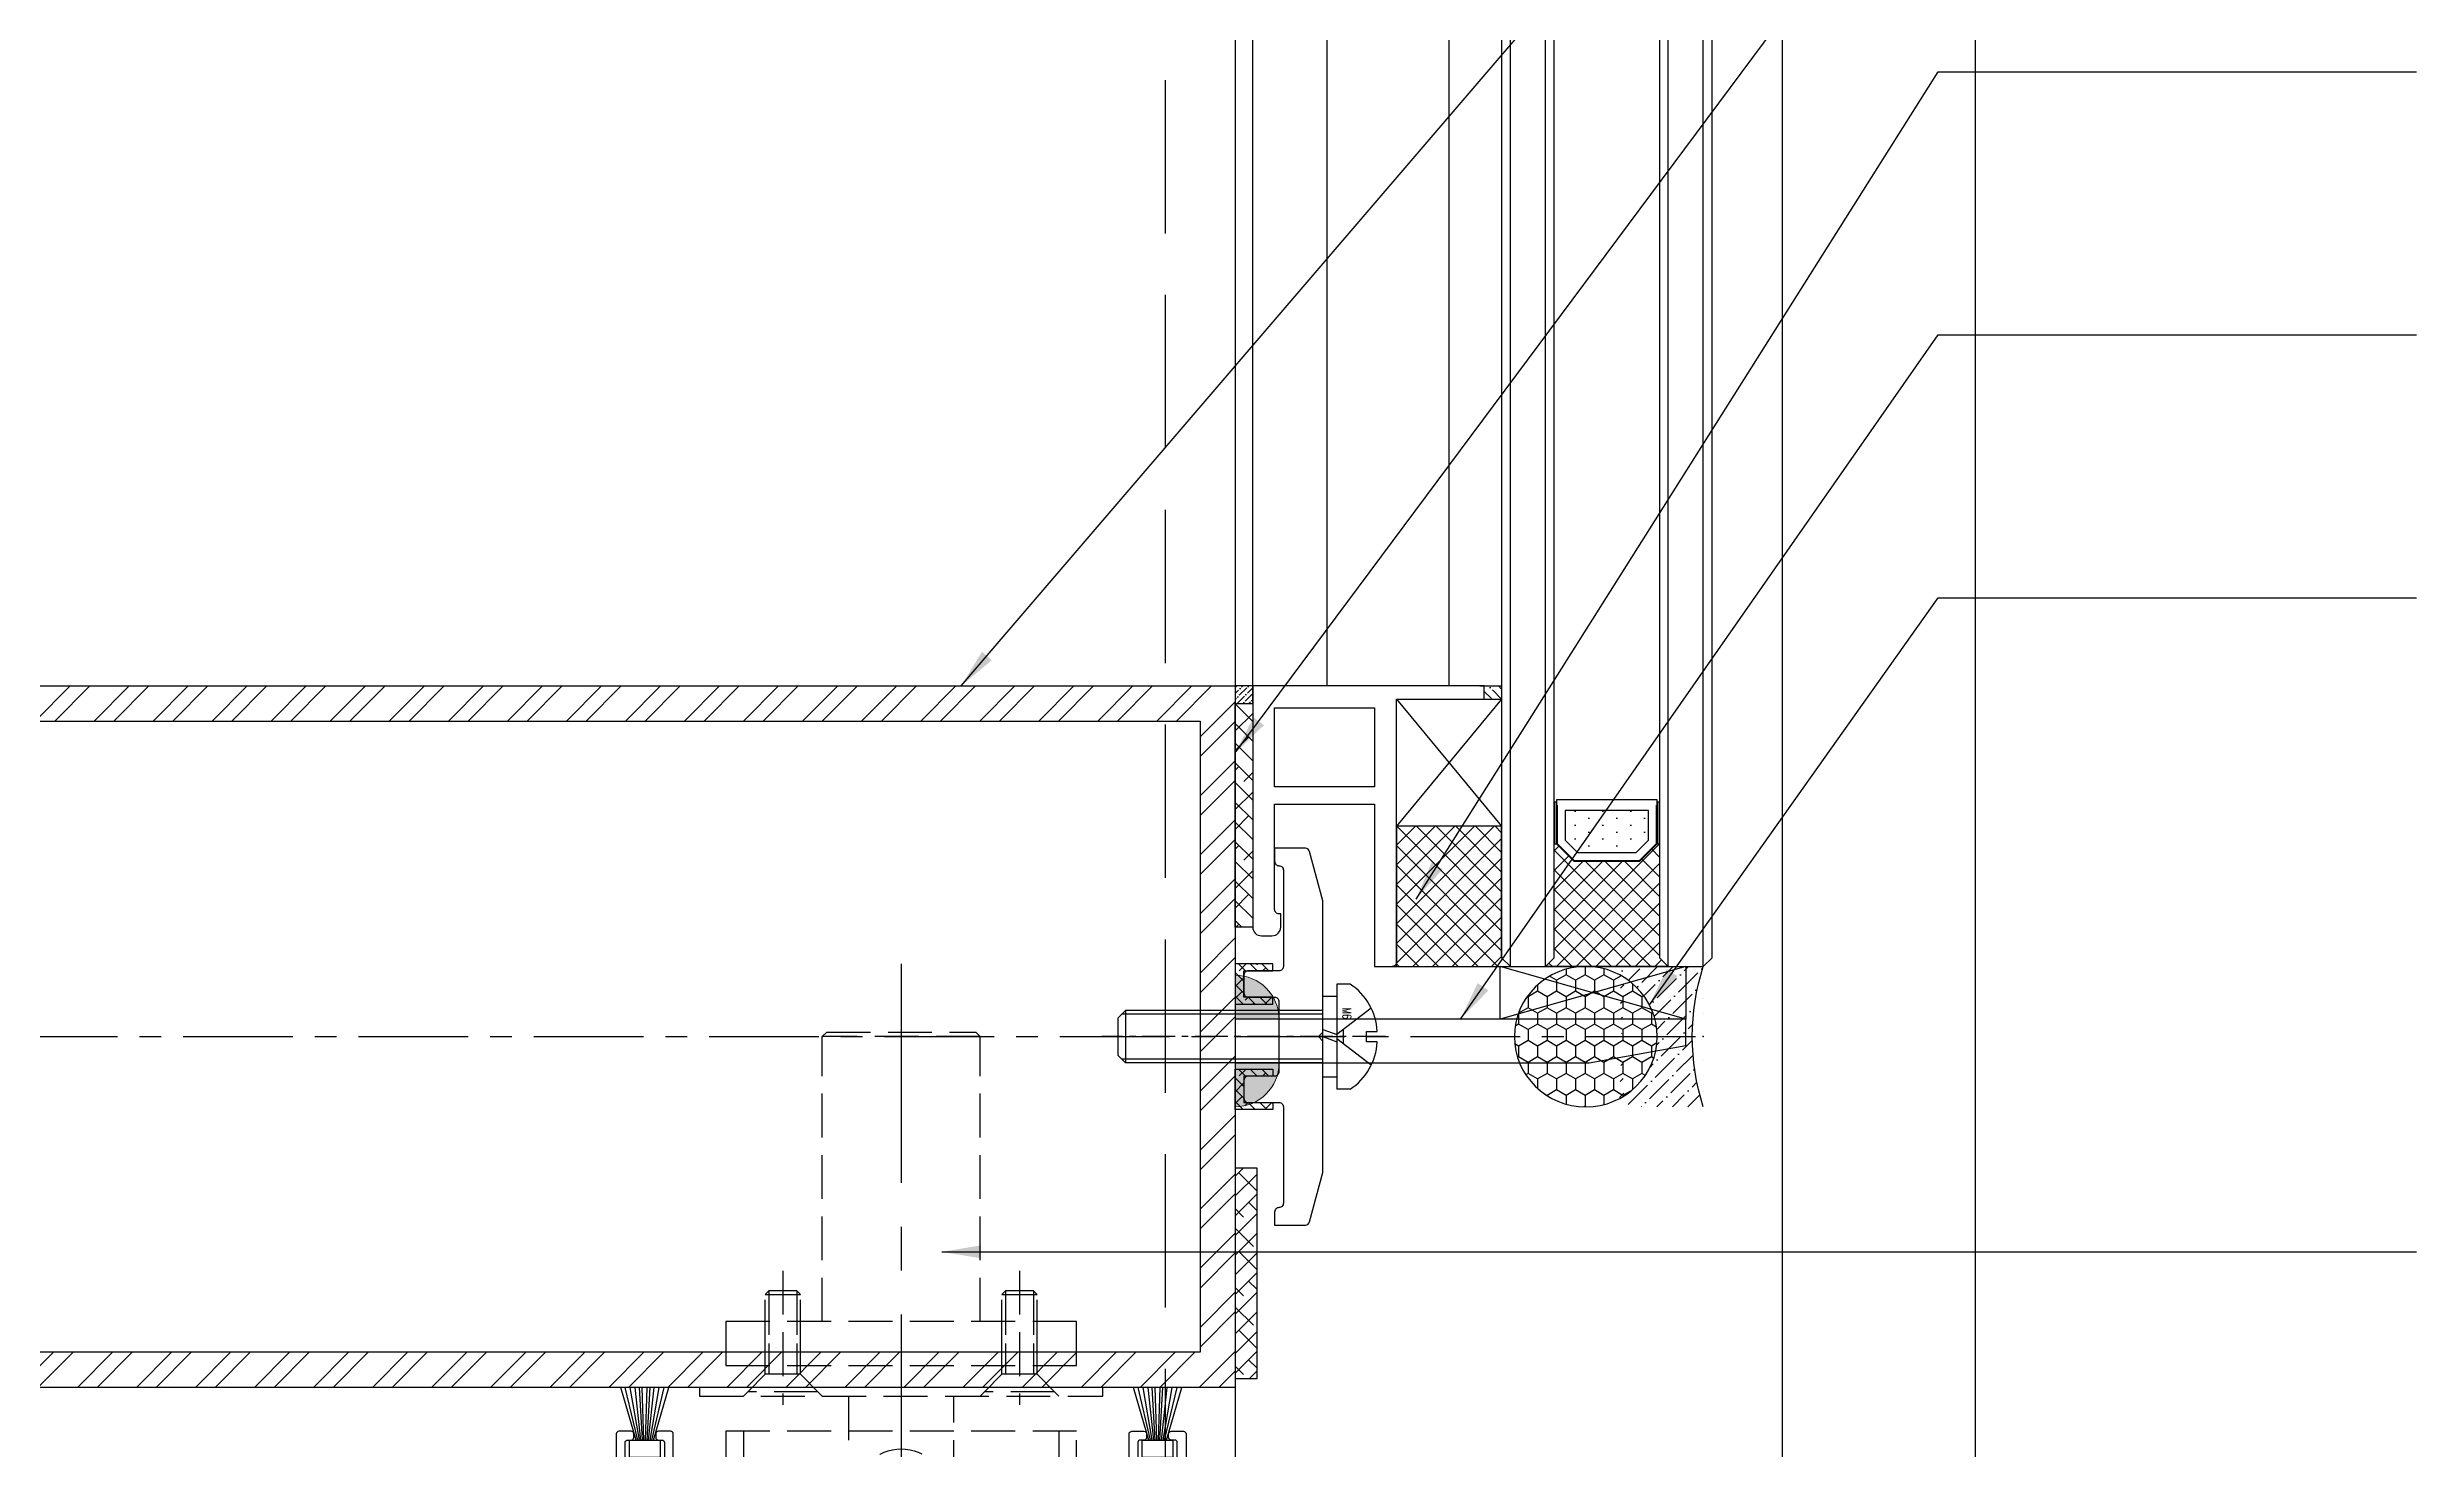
# Model space of a CAD drawing. Extents: x -160106 to 966792, y -663931 to 1550022.
# Drawn here: x -49790 to -49519.7, y -86007.7 to -85847.8 of the extents above; entities that cross this region are included whole.
import ezdxf
from ezdxf.enums import TextEntityAlignment as Align

# ---------------------------------------------------------------- set-up
doc = ezdxf.new("R2010")
doc.units = 0
for name, pattern in [('AUSGEZOGEN', [0]), ('CENTER', [2, 1.25, -0.25, 0.25, -0.25]), ('ZN-CENTER', [2, 1.25, -0.25, 0.25, -0.25]), ('ZN-DASH', [0.35, 0.25, -0.1])]:
    doc.linetypes.add(name, pattern=pattern)
for name, color, linetype in [('!ZN1-填充-8', 8, 'Continuous'), ('!ZN1-标注-173', 173, 'Continuous'), ('!ZN3-玻璃幕墙-4', 4, 'Continuous'), ('!ZN4-辅助材料-1', 1, 'Continuous'), ('!ZN4-配件-11', 11, 'Continuous'), ('!ZN5-钢材投影-40', 40, 'Continuous'), ('!ZN5-铝材投影-112', 112, 'Continuous'), ('!ZN5-铝材断面-6', 6, 'Continuous'), ('!ZN6-虚线-8', 8, 'ZN-DASH'), ('!ZN6-轴线-1', 1, 'ZN-CENTER'), ('2钢材断面', 2, 'Continuous'), ('A_Hatch', 8, 'Continuous'), ('DIM', 173, 'Continuous'), ('ZX', 240, 'CENTER'), ('型材截面颜色', 253, 'Continuous')]:
    doc.layers.add(name, color=color, linetype=linetype)
for name, color, linetype, lineweight in [('0CABR-填充', 8, 'Continuous', 5), ('0CABR-密封材料、垫片', 195, 'Continuous', 9), ('0填充', 8, 'Continuous', 13)]:
    doc.layers.add(name, color=color, linetype=linetype, lineweight=lineweight)
doc.styles.add('DHTEXT-1', font='ROMANS.shx', dxfattribs={"width": 0.7, "bigfont": 'CHINESE.shx'})
doc.styles.add('ZNDimTStyle', font='ROMANS.shx', dxfattribs={"width": 0.7, "bigfont": 'CHINESE.shx'})
doc.styles.add('ZY-STYLE', font='ROMANS.shx', dxfattribs={"width": 0.7, "bigfont": 'CHINESE.shx'})
doc.dimstyles.new('ZN机械-3', dxfattribs={"dimscale": 3, "dimtxt": 2.5, "dimasz": 1.5, "dimexe": 1, "dimexo": 2, "dimgap": 0.9, "dimtad": 1, "dimdec": 0, "dimzin": 0, "dimdsep": 46, "dimtxsty": 'ZNDimTStyle', "dimcen": 2.5, "dimdle": 1, "dimclrd": 173, "dimclre": 173, "dimclrt": 7, "dimazin": 2, "dimtfac": 1, "dimtdec": 4, "dimtix": 1, "dimtmove": 2, "dimatfit": 3, "dimfxl": 0, "dimfrac": 2, "dimtolj": 1, "dimtzin": 0, "dimarcsym": 0})

# ---------------------------------------------------------------- blocks, each defined once
blk = doc.blocks.new('20230625105620')
at = {"layer": '0CABR-填充'}
h = blk.add_hatch(dxfattribs=at)
h.set_pattern_fill('ANSI38', color=256, scale=0.3, angle=90)
h.set_pattern_definition([(135, (669.6331, -11486.4539), (-0.67351921, -0.67351921), []), (225, (669.6331, -11486.4539), (-0.67351921, -2.02055763), [2.38125, -1.42875])])
h.paths.add_polyline_path([(-5.2, 3.7), (-5.2, 4.5), (-8.5, 4.5), (-8.5, 7.5), (-5.2, 7.5), (-5.2, 8.3), (-9.5, 8.3), (-9.5, 3.7)])
h = blk.add_hatch(dxfattribs=at)
h.set_pattern_fill('ANSI38', color=256, scale=0.3, angle=90)
h.set_pattern_definition([(135, (669.6331, -11486.4539), (-0.67351921, -0.67351921), []), (225, (669.6331, -11486.4539), (-0.67351921, -2.02055763), [2.38125, -1.42875])])
h.paths.add_polyline_path([(-5.2, 3.7), (-5.2, 4.5), (-8.5, 4.5), (-8.5, 7.5), (-5.2, 7.5), (-5.2, 8.3), (-9.5, 8.3), (-9.5, 3.7)])
h = blk.add_hatch(dxfattribs=at)
h.set_pattern_fill('ANSI38', color=256, scale=0.3, angle=90)
h.set_pattern_definition([(135, (669.6331, -11498.4539), (-0.67351921, -0.67351921), []), (225, (669.6331, -11498.4539), (-0.67351921, -2.02055763), [2.38125, -1.42875])])
h.paths.add_polyline_path([(-5.2, -8.3), (-5.2, -7.5), (-8.5, -7.5), (-8.5, -4.5), (-5.2, -4.5), (-5.2, -3.7), (-9.5, -3.7), (-9.5, -8.3)])
h = blk.add_hatch(dxfattribs=at)
h.set_pattern_fill('ANSI38', color=256, scale=0.3, angle=90)
h.set_pattern_definition([(135, (669.6331, -11498.4539), (-0.67351921, -0.67351921), []), (225, (669.6331, -11498.4539), (-0.67351921, -2.02055763), [2.38125, -1.42875])])
h.paths.add_polyline_path([(-5.2, -8.3), (-5.2, -7.5), (-8.5, -7.5), (-8.5, -4.5), (-5.2, -4.5), (-5.2, -3.7), (-9.5, -3.7), (-9.5, -8.3)])
at = {"layer": '!ZN4-辅助材料-1'}
for points in [[(-5.2, 3.7), (-5.2, 4.5), (-8.5, 4.5), (-8.5, 7.5), (-5.2, 7.5), (-5.2, 8.3), (-9.5, 8.3), (-9.5, 3.7), (-5.2, 3.7)], [(-5.2, -3.7), (-5.2, -4.5), (-8.5, -4.5), (-8.5, -7.5), (-5.2, -7.5), (-5.2, -8.3), (-9.5, -8.3), (-9.5, -3.7), (-5.2, -3.7)]]:
    blk.add_lwpolyline(points, dxfattribs=at)
at = {"layer": '!ZN5-铝材投影-112'}
blk.add_lwpolyline([(-4.5, 4), (-4.5, -4, -0.414214), (-5, -4.5), (-8, -4.5, 0.414214), (-8.5, -5), (-8.5, -7, 0.414214), (-8, -7.5), (-4.5, -7.5, -0.414214), (-4, -8), (-4, -19, -0.414214), (-4.5, -19.5, 0.414214), (-5, -20), (-5, -21.5), (-1.49, -21.5, 0.339454), (-1.01, -21.13), (0.5, -15.5), (0.5, -0.5), (0, 0), (0.5, 0.5), (0.5, 15.5), (-1.01, 21.13, 0.339454), (-1.49, 21.5), (-5, 21.5), (-5, 20, 0.414214), (-4.5, 19.5, -0.414214), (-4, 19), (-4, 8, -0.414214), (-4.5, 7.5), (-8, 7.5, 0.414214), (-8.5, 7), (-8.5, 5, 0.414214), (-8, 4.5), (-5, 4.5, -0.414214), (-4.5, 4)], format="xyb", close=True, dxfattribs=at)
at = {"layer": '0CABR-密封材料、垫片'}
for points in [[(-5.2, 3.7), (-5.2, 4.5), (-8.5, 4.5), (-8.5, 7.5), (-5.2, 7.5), (-5.2, 8.3), (-9.5, 8.3), (-9.5, 3.7), (-5.2, 3.7)], [(-5.2, -3.7), (-5.2, -4.5), (-8.5, -4.5), (-8.5, -7.5), (-5.2, -7.5), (-5.2, -8.3), (-9.5, -8.3), (-9.5, -3.7), (-5.2, -3.7)]]:
    blk.add_lwpolyline(points, dxfattribs=at)
blk = doc.blocks.new('*U3024')
at = {"linetype": 'ByBlock', "ltscale": 10}
for p, q in [((-3.1, 6), (-1.6, 6)), ((-1.6, -6), (-1.6, 6)), ((-5.51, 3.26), (-1.6, 0.23)), ((-1.6, -4.62), (-1.6, 4.62)), ((-1.6, 4.62), (0, 4.62)), ((0, 4.62), (0, -4.62)), ((0, 3), (22.5, 3)), ((22.5, -3), (22.5, 3)), ((22.5, 3), (23.4, 2.1)), ((-6.2, 0.6), (-5, 0.6)), ((-5, 0.6), (-5, -0.6)), ((-2.36, 0.82), (-2.36, -0.82)), ((0, 0), (-1.6, 0.58)), ((0, 2.55), (22.95, 2.55)), ((23.4, -2.1), (23.4, 2.1)), ((-5, -0.6), (-6.2, -0.6)), ((-5.51, -3.26), (-1.6, -0.23)), ((0, -0.83), (-1.6, -0.25)), ((0, -2.55), (22.95, -2.55)), ((22.5, -3), (23.4, -2.1)), ((0, -4.62), (-1.6, -4.62)), ((0, -3), (22.5, -3)), ((-3.1, -6), (-1.6, -6))]:
    blk.add_line(p, q, dxfattribs=at)
at = {"color": 0, "linetype": 'ZN-CENTER', "ltscale": 3}
blk.add_line((-7.15, 0), (25.2, 0), dxfattribs=at)
at = {"linetype": 'ByBlock', "ltscale": 10}
for centre, start, end in [((0.63, 0.27), 123.0516, 177.2303), ((0.63, -0.27), 182.7697, 236.9484)]:
    blk.add_arc(centre, 6.84, start, end, dxfattribs=at)
at = {"layer": 'Defpoints', "color": 0, "ltscale": 10, "style": 'DHTEXT-1', "width": 0.7}
blk.add_text('M6', height=1, rotation=90, dxfattribs=at).set_placement((-2.25, -2.65), align=Align.CENTER)
blk = doc.blocks.new('16胶缝')
at = {"layer": '!ZN1-填充-8', "ltscale": 0.1}
h = blk.add_hatch(dxfattribs=at)
h.set_pattern_fill('HONEY', color=256, scale=10, style=0)
h.set_pattern_definition([(5e-15, (-19679.56, -11324.3713), (1.875, 1.08253175), [1.25, -2.5]), (120, (-19679.56, -11324.3713), (-1.874999996, 1.082531757), [1.25, -2.5]), (60, (-19679.56, -11324.3713), (4e-09, 2.165063507), [-2.5, 1.25])])
edge = h.paths.add_edge_path()
edge.add_ellipse((8, 13.4), major_axis=(0, -8.15), ratio=0.981746, start_angle=0, end_angle=360)
h = blk.add_hatch(dxfattribs=at)
h.set_pattern_fill('ANSI36', color=256, scale=10, style=0)
h.set_pattern_definition([(45, (-19679.5754, -11324.3713), (0.66291261, 2.43067956), [3.125, -0.625, 0, -0.625])])
edge = h.paths.add_edge_path()
edge.add_ellipse((8.02, 13.4), major_axis=(0.87, 8.1), ratio=0.981332, start_angle=124.6263, end_angle=247.3977, ccw=False)
edge.add_arc((0, 10.2), 1.2, 269.9716, 324.4867, ccw=False)
edge.add_line((0, 9), (0, 0))
edge.add_arc((8, -24.92), 26.17, 432.2032, 467.7968, ccw=False)
edge.add_line((16, 0), (16, 9))
edge.add_arc((16.01, 10.23), 1.23, 216.5906, 269.6986, ccw=False)
at = {"layer": '!ZN4-辅助材料-1', "color": 1, "ltscale": 0.1}
blk.add_arc((8, -24.92), 26.17, 72.2032, 107.7968, dxfattribs=at)
blk.add_ellipse((8, 13.4), major_axis=(0, -8.15), ratio=0.981746, dxfattribs=at)
blk.add_point((8, 0), dxfattribs=at)
blk = doc.blocks.new('胶缝断面')
at = {"color": 7, "ltscale": 0.1, "extrusion": (0, 0, -1), "zscale": -1, "rotation": 180}
blk.add_blockref('16胶缝', (8, 0), dxfattribs=at)
blk = doc.blocks.new('*U972')
at = {"layer": '!ZN1-填充-8'}
h = blk.add_hatch(dxfattribs=at)
h.set_pattern_fill('ANSI37', color=256, scale=0.5, style=0)
h.set_pattern_definition([(45, (6, 0), (-1.12253, 1.12253), []), (135, (6, 0), (-1.12253, -1.12253), [])])
h.paths.add_polyline_path([(0, 5), (0, 19), (1, 18), (14, 18), (14, 17.75), (12, 15.75), (12, 8.25), (14, 6.25), (14, 6), (1, 6)])
h = blk.add_hatch(dxfattribs=at)
h.set_pattern_fill('DOTS', color=8, style=0)
h.set_pattern_definition([(0, (6, 0), (0.79375, 1.5875), [0, -1.5875])])
h.paths.add_polyline_path([(13, 15.34), (13, 8.66), (14.41, 7.25), (17.8, 7.25), (17.8, 16.75), (14.41, 16.75)])
for points in [[(18.75, 18), (14, 18), (14, 17.75), (18.75, 17.75)], [(18.75, 6.25), (14, 6.25), (14, 6), (18.75, 6)]]:
    blk.add_hatch(color=256, dxfattribs=at).paths.add_polyline_path(points)
for p, q in [((0, 23), (174.59, 23)), ((0, 19), (174.59, 19)), ((0, 5), (174.59, 5)), ((0, 1), (174.59, 1))]:
    blk.add_line(p, q, dxfattribs=at)
at = {"layer": '!ZN3-玻璃幕墙-4'}
for points in [[(174.59, 24), (1, 24), (0, 23), (0, 19), (1, 18), (174.59, 18)], [(174.59, 6), (1, 6), (0, 5), (0, 1), (1, 0), (174.59, 0)]]:
    blk.add_lwpolyline(points, dxfattribs=at)
at = {"layer": '!ZN4-辅助材料-1'}
for points in [[(0, 5), (0, 19), (1, 18), (14, 18), (14, 17.75), (12, 15.75), (12, 8.25), (12, 8.25), (14, 6.25), (14, 6), (1, 6), (0, 5)], [(12, 15.75), (12, 8.25), (14, 6.25), (19, 6.25), (19, 17.75), (14, 17.75)], [(13, 15.34), (13, 8.66), (14.41, 7.25), (17.8, 7.25), (17.8, 16.75), (14.41, 16.75)], [(18.75, 18), (14, 18), (14, 17.75), (18.75, 17.75)], [(18.75, 6.25), (14, 6.25), (14, 6), (18.75, 6)]]:
    blk.add_lwpolyline(points, close=True, dxfattribs=at)
blk.add_lwpolyline([(18.4, 17.75), (18.4, 17.65), (14.04, 17.65), (12.1, 15.71), (12.1, 8.29), (14.04, 6.35), (18.4, 6.35), (18.4, 6.25), (18.4, 6.35)], dxfattribs=at)
at = {"layer": 'Defpoints', "color": 250}
for p in [(0, 24), (0, 18), (0, 6), (12, 6), (0, 0)]:
    blk.add_point(p, dxfattribs=at)
blk = doc.blocks.new('20230625110549')
at = {"layer": '!ZN1-填充-8', "ltscale": 20}
h = blk.add_hatch(color=256, dxfattribs=at)
h.dxf.hatch_style = 1
h.paths.add_polyline_path([(0, 5), (0, 0), (5, 0, 0.414214)])
at = {"layer": '0CABR-填充', "ltscale": 20}
blk.add_line((0, 0), (0, 5), dxfattribs=at)
blk.add_arc((0, 0), 5, 0, 90, dxfattribs=at)
blk = doc.blocks.new('20250822103150', base_point=(-89262.55, -87415.13))
at = {"layer": '!ZN4-辅助材料-1'}
blk.add_lwpolyline([(-89131.15, -87413.13), (-89152.32, -87413.13), (-89152.32, -87407.13), (-89131.15, -87407.13), (-89131.15, -87413.13), (-89152.32, -87407.13), (-89131.15, -87407.13), (-89152.32, -87413.13)], dxfattribs=at)
at = {"layer": '!ZN5-钢材投影-40'}
blk.add_lwpolyline([(-89142.15, -87418.13), (-89131.15, -87416.13), (-89131.15, -87413.13), (-89182.55, -87413.13), (-89182.55, -87418.13), (-89142.15, -87418.13)], close=True, dxfattribs=at)
at = {"layer": '0CABR-填充', "ltscale": 20}
blk.add_blockref('20230625110549', (-89182.55, -87413.13), dxfattribs=at)
at = {"layer": '0CABR-填充', "ltscale": 20, "xscale": -1, "rotation": 180}
blk.add_blockref('20230625110549', (-89182.55, -87418.13), dxfattribs=at)
blk = doc.blocks.new('20240131155736')
at = {"layer": '!ZN1-填充-8'}
h = blk.add_hatch(dxfattribs=at)
h.set_pattern_fill('ANSI36', color=256, scale=0.5, angle=270, style=0)
h.set_pattern_definition([(315, (4155.5162, -11794.8225), (1.54348152, -0.420949506), [1.984375, -0.396875, 0, -0.396875])])
h.paths.add_polyline_path([(-0.75, 0.75), (-0.75, -0.75), (1.25, -0.75), (1.25, 0.75)])
at = {"layer": '!ZN4-辅助材料-1', "linetype": 'AUSGEZOGEN'}
blk.add_line((-1.25, 0.75), (1.25, 0.75), dxfattribs=at)
blk = doc.blocks.new('20240131160147')
at = {"layer": '!ZN5-铝材断面-6'}
blk.add_lwpolyline([(-3.36, 1.25), (-3.36, 19.75), (-0.86, 19.75), (-0.86, -10.75), (9.14, -10.75), (9.14, -12.25), (-17.26, -12.25), (-17.26, 15.25, -0.414214), (-16.26, 16.25), (-15.06, 16.25, -0.414214), (-14.06, 15.25), (-14.06, 13.75), (-14.26, 13.75, 0.414214), (-14.76, 13.25), (-14.76, 1.25)], format="xyb", close=True, dxfattribs=at)
blk.add_lwpolyline([(-14.76, -0.75), (-14.76, -9.75), (-3.36, -9.75), (-3.36, -0.75)], close=True, dxfattribs=at)
at = {"layer": '!ZN1-填充-8', "ltscale": 50, "xscale": -1, "rotation": 180}
blk.add_blockref('20240131155736', (9.89, -11.5), dxfattribs=at)
blk = doc.blocks.new('20250822102610', base_point=(-89164.55, -87453.63))
at = {"layer": '!ZN1-填充-8'}
h = blk.add_hatch(dxfattribs=at)
h.set_pattern_fill('ANSI37', color=256, style=0)
h.set_pattern_definition([(45, (0, 0), (-1.122532015, 1.122532015), []), (135, (0, 0), (-1.122532015, -1.122532015), [])])
edge = h.paths.add_edge_path()
edge.add_line((-89165.05, -87423.13), (-89151.55, -87423.13))
edge.add_line((-89151.55, -87423.13), (-89152.55, -87424.13))
edge.add_line((-89152.55, -87424.13), (-89152.55, -87439.13))
edge.add_line((-89152.55, -87439.13), (-89164.55, -87439.13))
edge.add_line((-89164.55, -87439.13), (-89164.55, -87423.63))
edge.add_arc((-89165.05, -87423.63), 0.5, 359.9997, 450)
at = {"layer": '!ZN1-填充-8', "ltscale": 100}
for p, q in [((-89164.55, -87453.63), (-89152.55, -87439.13)), ((-89152.55, -87453.63), (-89164.55, -87439.13))]:
    blk.add_line(p, q, dxfattribs=at)
at = {"layer": '!ZN4-辅助材料-1', "linetype": 'AUSGEZOGEN'}
blk.add_lwpolyline([(-89165.05, -87423.13), (-89151.55, -87423.13), (-89152.55, -87424.13), (-89152.55, -87439.13), (-89164.55, -87439.13), (-89164.55, -87423.63, 0.414215), (-89165.05, -87423.13), (-89165.05, -87423.13)], format="xyb", dxfattribs=at)
blk.add_lwpolyline([(-89152.55, -87439.13), (-89164.55, -87439.13), (-89164.55, -87442.13)], dxfattribs=at)
blk.add_lwpolyline([(-89164.55, -87439.13), (-89164.55, -87453.63), (-89152.55, -87453.63), (-89152.55, -87439.13)], close=True, dxfattribs=at)
blk = doc.blocks.new('20250822103338', base_point=(-89182.55, -87455.13))
at = {"layer": '0填充'}
h = blk.add_hatch(dxfattribs=at)
h.set_pattern_fill('ANSI38', color=256, angle=360, style=0)
h.set_pattern_definition([(45, (0, 0), (-1.122532015, 1.122532015), []), (135, (0, 0), (-3.367596045, 1.122532015), [3.96875, -2.38125])])
h.paths.add_polyline_path([(-89182.55, -87453.13), (-89180.55, -87453.13), (-89180.55, -87427.63), (-89182.55, -87427.63)])
at = {"layer": '型材截面颜色', "ltscale": 60}
h = blk.add_hatch(dxfattribs=at)
h.set_pattern_fill('ANSI36', color=256, scale=0.3, angle=90)
h.set_pattern_definition([(135, (0, 0), (-0.9260889125, 0.2525697034), [1.190625, -0.238125, 0, -0.238125])])
h.paths.add_polyline_path([(-89182.55, -87455.13), (-89182.55, -87453.13), (-89180.55, -87453.13), (-89180.55, -87455.13)])
at = {"layer": '!ZN4-辅助材料-1'}
for points in [[(-89180.55, -87427.63), (-89182.55, -87427.63), (-89182.55, -87453.13), (-89180.55, -87453.13)], [(-89182.55, -87455.13), (-89182.55, -87453.13), (-89180.55, -87453.13), (-89180.55, -87455.13)]]:
    blk.add_lwpolyline(points, close=True, dxfattribs=at)
at = {"layer": '0CABR-密封材料、垫片'}
blk.add_lwpolyline([(-89180.55, -87427.63), (-89182.55, -87427.63), (-89182.55, -87455.13), (-89180.55, -87455.13)], close=True, dxfattribs=at)
blk = doc.blocks.new('20250822103828')
at = {"layer": '!ZN4-辅助材料-1', "ltscale": 100}
for name, p in [('20250822102610', (18.4, 1.5)), ('20250822103338', (0, 0))]:
    blk.add_blockref(name, p, dxfattribs=at)
at = {"layer": '!ZN6-虚线-8', "ltscale": 50}
blk.add_blockref('20240131160147', (19.26, 12.25), dxfattribs=at)
blk = doc.blocks.new('毛条002')
at = {"layer": '!ZN4-辅助材料-1'}
for points in [[(-1, 1.5), (-2.75, 7.5)], [(-0.8, 1.5), (-2.22, 7.5)], [(-0.62, 1.5), (-1.65, 7.5)], [(-0.44, 1.5), (-1.09, 7.5)], [(-0.26, 1.5), (-0.61, 7.5)], [(-0.09, 1.5), (-0.29, 7.5)], [(0.09, 1.5), (0.29, 7.5)], [(0.26, 1.5), (0.61, 7.5)], [(0.44, 1.5), (1.09, 7.5)], [(0.62, 1.5), (1.65, 7.5)], [(0.8, 1.5), (2.22, 7.5)], [(1, 1.5), (2.75, 7.5)]]:
    blk.add_lwpolyline(points, dxfattribs=at)
blk.add_lwpolyline([(-1.75, -0.5), (-1.75, 1.5), (1.75, 1.5), (1.75, -0.5)], close=True, dxfattribs=at)
blk = doc.blocks.new('14.8隔热条2440')
at = {"layer": '!ZN1-填充-8', "ltscale": 500}
h = blk.add_hatch(dxfattribs=at)
h.set_pattern_fill('多孔材料', color=8, scale=0.5, angle=180)
h.set_pattern_definition([(225, (-28183.0622, 22083.859), (1.000001017, -1.000001017), []), (315, (-28183.0622, 22083.859), (1.000001017, 1.000001017), [])])
edge = h.paths.add_edge_path()
edge.add_arc((1, -1.31), 1, 180, 235)
edge.add_line((0.43, -2.13), (2.74, -3.75))
edge.add_arc((2.45, -4.16), 0.5, 0, 55, ccw=False)
edge.add_line((2.95, -4.16), (2.95, -4.53))
edge.add_arc((2.15, -4.53), 0.8, -30, 0, ccw=False)
edge.add_line((2.84, -4.93), (1.83, -6.69))
edge.add_arc((2, -6.79), 0.2, 150, 180)
edge.add_line((1.8, -6.79), (1.8, -7))
edge.add_arc((2.2, -7), 0.4, 180, 270)
edge.add_line((2.2, -7.4), (2.8, -7.4))
edge.add_line((2.8, -7.4), (2.8, -7.3))
edge.add_line((2.8, -7.3), (3.18, -7.3))
edge.add_arc((3.18, -7.1), 0.2, 270, 360)
edge.add_line((3.38, -7.1), (3.38, -6.99))
edge.add_arc((3.18, -6.99), 0.2, 360, 385.0078)
edge.add_arc((3.9, -6.65), 0.6, -25.0078, 205.0078, ccw=False)
edge.add_arc((4.63, -6.99), 0.2, 154.9922, 180)
edge.add_line((4.43, -6.99), (4.43, -7.1))
edge.add_arc((4.62, -7.1), 0.2, 180, 270)
edge.add_line((4.62, -7.3), (5, -7.3))
edge.add_line((5, -7.3), (5, -7.4))
edge.add_line((5, -7.4), (5.6, -7.4))
edge.add_arc((5.6, -7), 0.4, 270, 360)
edge.add_line((6, -7), (6, -6.79))
edge.add_arc((5.8, -6.79), 0.2, 0, 30)
edge.add_line((5.97, -6.69), (4.96, -4.93))
edge.add_arc((5.65, -4.53), 0.8, 180, 210, ccw=False)
edge.add_line((4.85, -4.53), (4.85, -3.55))
edge.add_arc((3.85, -3.55), 1, 0, 55)
edge.add_line((4.42, -2.73), (2.01, -1.05))
edge.add_arc((2.3, -0.64), 0.5, 180, 235, ccw=False)
edge.add_line((1.8, -0.64), (1.8, 0.64))
edge.add_arc((2.3, 0.64), 0.5, 125, 180, ccw=False)
edge.add_line((2.01, 1.05), (4.42, 2.73))
edge.add_arc((3.85, 3.55), 1, 305, 360)
edge.add_line((4.85, 3.55), (4.85, 4.53))
edge.add_arc((5.65, 4.53), 0.8, 150, 180, ccw=False)
edge.add_line((4.96, 4.93), (5.97, 6.69))
edge.add_arc((5.8, 6.79), 0.2, 330, 360)
edge.add_line((6, 6.79), (6, 7))
edge.add_arc((5.6, 7), 0.4, 0, 90)
edge.add_line((5.6, 7.4), (5, 7.4))
edge.add_line((5, 7.4), (5, 7.3))
edge.add_line((5, 7.3), (4.63, 7.3))
edge.add_arc((4.62, 7.1), 0.2, 90, 180)
edge.add_line((4.42, 7.1), (4.43, 6.99))
edge.add_arc((4.63, 6.99), 0.2, 180, 205.0078)
edge.add_arc((3.9, 6.65), 0.6, -205.0078, 25.0078, ccw=False)
edge.add_arc((3.18, 6.99), 0.2, 334.9922, 360)
edge.add_line((3.38, 6.99), (3.38, 7.1))
edge.add_arc((3.18, 7.1), 0.2, 0, 90)
edge.add_line((3.17, 7.3), (2.8, 7.3))
edge.add_line((2.8, 7.3), (2.8, 7.4))
edge.add_line((2.8, 7.4), (2.2, 7.4))
edge.add_arc((2.2, 7), 0.4, 90, 180)
edge.add_line((1.8, 7), (1.8, 6.79))
edge.add_arc((2, 6.79), 0.2, 180, 210)
edge.add_line((1.83, 6.69), (2.84, 4.93))
edge.add_arc((2.15, 4.53), 0.8, 0, 30, ccw=False)
edge.add_line((2.95, 4.53), (2.95, 4.16))
edge.add_arc((2.45, 4.16), 0.5, -55, 0, ccw=False)
edge.add_line((2.74, 3.75), (0.43, 2.13))
edge.add_arc((1, 1.31), 1, 125, 180)
edge.add_line((0, 1.31), (0, -1.31))
at = {"layer": '!ZN4-辅助材料-1'}
for centre in [(3.9, 6.65), (3.9, -6.65)]:
    blk.add_circle(centre, 0.6, dxfattribs=at)
at = {"layer": 'Defpoints', "color": 2, "ltscale": 10, "style": 'ZY-STYLE', "width": 0.7}
blk.add_text('14.8隔热条2440', height=0.5, rotation=270, dxfattribs=at).set_placement((0.73, 1.98))
blk = doc.blocks.new('DTM002')
at = {"layer": '!ZN5-铝材断面-6'}
for points in [[(-30.3, 22.8), (-30.3, 31.2, -0.414214), (-30, 31.5), (-26.3, 31.5, 0.414214), (-26, 31.8), (-26, 37.2, 0.414214), (-26.3, 37.5), (-27.7, 37.5, 0.414214), (-28, 37.2), (-28, 36.8, 0.414214), (-27.7, 36.5), (-27.3, 36.5, -0.414214), (-27, 36.2), (-27, 32.8, -0.414214), (-27.3, 32.5), (-31.2, 32.5, -0.414214), (-31.5, 32.8), (-31.5, 36.2, -0.414214), (-31.2, 36.5), (-30.8, 36.5, 0.414214), (-30.5, 36.8), (-30.5, 37.2, 0.414214), (-30.8, 37.5), (-32.2, 37.5, 0.414214), (-32.5, 37.2), (-32.5, -17.7, 0.414214), (-32, -18.2), (-29.81, -18.2, 0.559451), (-29.54, -17.76), (-30.47, -15.94, -0.559451), (-30.2, -15.5), (-18.3, -15.5, -0.414204), (-18, -15.8), (-18, -16.7, -0.414223), (-18.3, -17), (-19.5, -17, 0.414223), (-19.8, -17.3), (-19.8, -17.9, 0.414204), (-19.5, -18.2), (-17.1, -18.2, 0.414223), (-16.8, -17.9), (-16.8, -15.8, -0.414223), (-16.5, -15.5), (-7.9, -15.5, 0.414214), (-7.4, -15), (-7.4, -13.8), (-7.31, -13.59), (-7.1, -13.5), (-6.2, -13.5), (-6.01, -13.57), (-5.9, -13.74), (-5.84, -13.88), (-5.71, -13.97), (-4.3, -14.48), (-4.1, -14.48), (-3.95, -14.36), (-3.9, -14.17), (-4.11, -11.74), (-4.19, -11.62), (-4.56, -11.26), (-4.75, -11.21), (-4.89, -11.35), (-4.94, -11.52), (-4.99, -11.61), (-5.08, -11.66), (-7.06, -12.19), (-7.1, -12.2), (-7.14, -12.2), (-7.3, -12.2), (-7.51, -12.11), (-7.6, -11.89), (-7.5, -11.68), (-7.4, -11.54), (-7.4, -7.6), (-7.31, -7.39), (-7.1, -7.3), (-6.88, -7.3), (-6.8, -7.31), (-6.72, -7.34), (-5.2, -8.27), (-5, -8.27), (-4.9, -8.1), (-4.9, -6.67), (-4.92, -6.47), (-4.98, -6.28), (-5.08, -6.1), (-5.22, -5.94), (-5.38, -5.82), (-6.92, -4.88), (-7.08, -4.76), (-7.22, -4.6), (-7.32, -4.42), (-7.38, -4.23), (-7.4, -4.01), (-7.4, 11.01), (-7.38, 11.23), (-7.32, 11.42), (-7.22, 11.6), (-7.08, 11.76), (-6.92, 11.88), (-5.38, 12.82), (-5.22, 12.94), (-5.08, 13.1), (-4.98, 13.28), (-4.92, 13.47), (-4.9, 13.67), (-4.9, 15.1), (-5, 15.27), (-5.2, 15.27), (-6.72, 14.34), (-6.8, 14.31), (-6.88, 14.3), (-7.1, 14.3), (-7.31, 14.39), (-7.4, 14.6), (-7.4, 18.54), (-7.5, 18.68), (-7.6, 18.89), (-7.51, 19.11), (-7.3, 19.2), (-7.14, 19.2), (-7.1, 19.2), (-7.06, 19.19), (-5.08, 18.66), (-4.99, 18.61), (-4.94, 18.52), (-4.89, 18.35), (-4.75, 18.21), (-4.56, 18.26), (-4.19, 18.62), (-4.11, 18.74), (-3.9, 21.17), (-3.95, 21.36), (-4.1, 21.48), (-4.3, 21.48), (-5.71, 20.97), (-5.84, 20.88), (-5.9, 20.74), (-6.01, 20.57), (-6.2, 20.5), (-7.1, 20.5), (-7.31, 20.59), (-7.4, 20.8), (-7.4, 22, 0.414214), (-7.9, 22.5), (-30, 22.5, -0.414214)], [(32, -37.5), (17.3, -37.5, -0.414214), (17, -37.2), (17, -35.8, -0.414214), (17.3, -35.5), (18, -35.5), (18, -35.75), (18.7, -35.5), (18.7, -35.75), (19.4, -35.5), (19.4, -36, 0.668179), (20.25, -36.35), (21.71, -34.89, 0.198904), (21.8, -34.68), (21.8, -32.55, 0.414214), (21.5, -32.25), (19.4, -32.25), (19.4, -32.5), (18.7, -32.25), (18.7, -32.5), (18, -32.25), (18, -32.5), (17.3, -32.5, -0.414223), (17, -32.2), (17, -15.8, 0.414214), (16.7, -15.5), (7.9, -15.5, -0.414214), (7.4, -15), (7.4, -13.8), (7.31, -13.59), (7.1, -13.5), (6.2, -13.5), (6.01, -13.57), (5.9, -13.74), (5.84, -13.88), (5.71, -13.97), (4.3, -14.48), (4.1, -14.48), (3.95, -14.36), (3.9, -14.17), (4.11, -11.74), (4.19, -11.62), (4.56, -11.26), (4.75, -11.21), (4.89, -11.35), (4.94, -11.52), (4.99, -11.61), (5.08, -11.66), (7.06, -12.19), (7.1, -12.2), (7.14, -12.2), (7.3, -12.2), (7.51, -12.11), (7.6, -11.89), (7.5, -11.68), (7.4, -11.54), (7.4, -7.6), (7.31, -7.39), (7.1, -7.3), (6.88, -7.3), (6.8, -7.31), (6.72, -7.34), (5.2, -8.27), (5, -8.27), (4.9, -8.1), (4.9, -6.67), (4.92, -6.47), (4.98, -6.28), (5.08, -6.1), (5.22, -5.94), (5.38, -5.82), (6.92, -4.88), (7.08, -4.76), (7.22, -4.6), (7.32, -4.42), (7.38, -4.23), (7.4, -4.01), (7.4, 11.01), (7.38, 11.23), (7.32, 11.42), (7.22, 11.6), (7.08, 11.76), (6.92, 11.88), (5.38, 12.82), (5.22, 12.94), (5.08, 13.1), (4.98, 13.28), (4.92, 13.47), (4.9, 13.67), (4.9, 15.1), (5, 15.27), (5.2, 15.27), (6.72, 14.34), (6.8, 14.31), (6.88, 14.3), (7.1, 14.3), (7.31, 14.39), (7.4, 14.6), (7.4, 18.54), (7.5, 18.68), (7.6, 18.89), (7.51, 19.11), (7.3, 19.2), (7.14, 19.2), (7.1, 19.2), (7.06, 19.19), (5.08, 18.66), (4.99, 18.61), (4.94, 18.52), (4.89, 18.35), (4.75, 18.21), (4.56, 18.26), (4.19, 18.62), (4.11, 18.74), (3.9, 21.17), (3.95, 21.36), (4.1, 21.48), (4.3, 21.48), (5.71, 20.97), (5.84, 20.88), (5.9, 20.74), (6.01, 20.57), (6.2, 20.5), (7.1, 20.5), (7.31, 20.59), (7.4, 20.8), (7.4, 22, -0.414214), (7.9, 22.5), (30, 22.5, 0.414214), (30.3, 22.8), (30.3, 31.2, 0.414214), (30, 31.5), (26.3, 31.5, -0.414214), (26, 31.8), (26, 37.2, -0.414214), (26.3, 37.5), (27.7, 37.5, -0.414214), (28, 37.2), (28, 36.8, -0.414214), (27.7, 36.5), (27.3, 36.5, 0.414214), (27, 36.2), (27, 32.8, 0.414214), (27.3, 32.5), (31.2, 32.5, 0.414214), (31.5, 32.8), (31.5, 36.2, 0.414214), (31.2, 36.5), (30.8, 36.5, -0.414214), (30.5, 36.8), (30.5, 37.2, -0.414214), (30.8, 37.5), (32.2, 37.5, -0.414214), (32.5, 37.2), (32.5, -37, -0.414214)], [(-30, 20.3), (-9.9, 20.3, -0.414214), (-9.6, 20), (-9.6, -13, -0.414214), (-9.9, -13.3), (-30, -13.3, -0.414214), (-30.3, -13), (-30.3, 20, -0.414214)], [(9.9, 20.3), (30, 20.3, -0.414214), (30.3, 20), (30.3, -13, -0.414214), (30, -13.3), (9.9, -13.3, -0.414214), (9.6, -13), (9.6, 20, -0.414214)], [(19.2, -29.75), (19.2, -15.8, -0.414214), (19.5, -15.5), (30, -15.5, -0.414214), (30.3, -15.8), (30.3, -35, -0.414214), (30, -35.3), (24.3, -35.3, -0.414214), (24, -35), (24, -30.35, 0.414214), (23.7, -30.05), (19.5, -30.05, -0.414214)]]:
    blk.add_lwpolyline(points, format="xyb", close=True, dxfattribs=at)
at = {"ltscale": 20, "rotation": 270}
blk.add_blockref('14.8隔热条2440', (0, 20.53), dxfattribs=at)
at = {"ltscale": 20, "xscale": -1, "rotation": 270}
blk.add_blockref('14.8隔热条2440', (0, -13.53), dxfattribs=at)
blk = doc.blocks.new('上枢轴02')
at = {"layer": '!ZN6-虚线-8', "color": 8, "linetype": 'ZN-DASH', "ltscale": 20}
for p, q in [((-9, 41), (-8.5, 41.5)), ((-9, 8.5), (-9, 41)), ((9, 41), (-9, 41)), ((-8.5, 41.5), (8.5, 41.5)), ((9, 41), (8.5, 41.5)), ((9, 8.5), (9, 41)), ((-13.5, 14.3), (-13.5, -0.99)), ((13.5, 14.3), (13.5, -0.99)), ((-15.5, 11.6), (-15.1, 12)), ((-15.5, 6), (-15.5, 11.6)), ((-15.5, 11.6), (-11.5, 11.6)), ((-11.9, 12), (-15.1, 12)), ((-15.1, 12), (-15.1, 6)), ((-11.5, 11.6), (-11.9, 12)), ((-11.9, 12), (-11.9, 6)), ((-11.5, 6), (-11.5, 11.6)), ((11.5, 11.6), (11.9, 12)), ((11.5, 6), (11.5, 11.6)), ((11.5, 11.6), (15.5, 11.6)), ((15.1, 12), (11.9, 12)), ((11.9, 12), (11.9, 6)), ((15.5, 11.6), (15.1, 12)), ((15.1, 12), (15.1, 6)), ((15.5, 6), (15.5, 11.6)), ((-15.5, 2.5), (-15.5, 6)), ((-15.1, 6), (-15.1, 2.5)), ((-11.9, 6), (-11.9, 2.5)), ((-11.5, 2.5), (-11.5, 6)), ((11.5, 2.5), (11.5, 6)), ((11.9, 6), (11.9, 2.5)), ((15.1, 6), (15.1, 2.5)), ((15.5, 2.5), (15.5, 6)), ((-18, 0), (-16.5, 1.5)), ((-15.5, 2.5), (-17.5, 0.5)), ((-9.5, 0.5), (-17.5, 0.5)), ((-16.5, 1.5), (-16.5, 1.5)), ((-11.5, 2.5), (-15.5, 2.5)), ((-9.5, 0.5), (-11.5, 2.5)), ((-9, 0), (-10.5, 1.5)), ((-10.5, 1.5), (-10.5, 1.5)), ((9, 0), (10.5, 1.5)), ((11.5, 2.5), (9.5, 0.5)), ((17.5, 0.5), (9.5, 0.5)), ((10.5, 1.5), (10.5, 1.5)), ((15.5, 2.5), (11.5, 2.5)), ((17.5, 0.5), (15.5, 2.5)), ((18, 0), (16.5, 1.5)), ((16.5, 1.5), (16.5, 1.5)), ((-6, 0), (-6, -17)), ((6, -17), (6, 0)), ((-18, -4), (-18, -17)), ((18, -4), (18, -17)), ((-13, -15.39), (-13, -28.45)), ((13, -15.39), (13, -28.45)), ((-18, -17), (18, -17)), ((-8.35, -17.5), (-17.65, -17.5)), ((17.65, -17.5), (8.35, -17.5)), ((-15.5, -19.7), (-15.5, -26.25)), ((-15.5, -20.43), (-15.12, -21.08)), ((-15.5, -21.08), (-10.5, -21.08)), ((-15.12, -21.08), (-15.12, -26.9)), ((-10.5, -20.43), (-10.88, -21.08)), ((-10.88, -21.08), (-10.88, -26.9)), ((-10.5, -19.7), (-10.5, -26.25)), ((10.5, -19.7), (10.5, -26.25)), ((10.5, -20.43), (10.88, -21.08)), ((10.5, -21.08), (15.5, -21.08)), ((10.88, -21.08), (10.88, -26.9)), ((15.5, -20.43), (15.12, -21.08)), ((15.12, -21.08), (15.12, -26.9)), ((15.5, -19.7), (15.5, -26.25)), ((-15.5, -26.25), (-10.5, -26.25)), ((-15.5, -26.25), (-15.07, -27)), ((-15.07, -27), (-10.93, -27)), ((-10.5, -26.25), (-10.93, -27)), ((10.5, -26.25), (15.5, -26.25)), ((10.5, -26.25), (10.93, -27)), ((10.93, -27), (15.07, -27)), ((15.5, -26.25), (15.07, -27))]:
    blk.add_line(p, q, dxfattribs=at)
for points in [[(20, 8.5), (-20, 8.5), (-20, 3.5), (20, 3.5)], [(-23, 0), (23, 0), (23, 1), (-23, 1)], [(-17.65, -17.5), (-17.65, -17), (-8.35, -17), (-8.35, -17.5), (-10.5, -19.7), (-15.5, -19.7)], [(8.35, -17.5), (8.35, -17), (17.65, -17), (17.65, -17.5), (15.5, -19.7), (10.5, -19.7)]]:
    blk.add_lwpolyline(points, close=True, dxfattribs=at)
blk.add_lwpolyline([(-18, -19), (18, -19, 0.414214), (20, -17), (20, -4), (-20, -4), (-20, -17, 0.414214)], format="xyb", close=True, dxfattribs=at)
for points in [[(-14.98, -17), (-13, -19.95), (-11.02, -17)], [(11.02, -17), (13, -19.95), (14.98, -17)]]:
    blk.add_lwpolyline(points, dxfattribs=at)
for radius in [5, 3]:
    blk.add_circle((0, -11), radius, dxfattribs=at)
at = {"layer": '!ZN6-轴线-1', "color": 1, "linetype": 'ZN-CENTER', "ltscale": 20}
blk.add_line((0, 49.32), (0, -27), dxfattribs=at)
blk = doc.blocks.new('A$C61b8c21f')
at = {"ltscale": 20}
for name, p in [('上枢轴02', (-32.5, 14.91)), ('毛条002', (-61.75, 8.41)), ('毛条002', (-3.25, 8.41)), ('DTM002', (-32.5, -26.59))]:
    blk.add_blockref(name, p, dxfattribs=at)
blk = doc.blocks.new('20250825082354')
at = {"layer": 'A_Hatch'}
h = blk.add_hatch(dxfattribs=at)
h.set_pattern_fill('ANSI32', color=256)
h.set_pattern_definition([(45, (6.017, -40), (-3.3676, 3.3676), []), (45, (8.2623, -40), (-3.3676, 3.3676), [])])
h.paths.add_polyline_path([(200, 40), (0, 40), (0, -40), (200, -40)])
h.paths.add_polyline_path([(196, 36), (196, -36), (4, -36), (4, 36)], flags=16)
at = {"layer": '2钢材断面', "elevation": 0}
for points in [[(0, 40), (200, 40), (200, -40), (0, -40)], [(4, 36), (196, 36), (196, -36), (4, -36)]]:
    blk.add_lwpolyline(points, close=True, dxfattribs=at)
blk = doc.blocks.new('20250825084408')
at = {"layer": '0填充'}
h = blk.add_hatch(dxfattribs=at)
h.set_pattern_fill('ANSI38', color=256, angle=360, style=0)
h.set_pattern_definition([(45, (-1531552.3908, -853607.3138), (1.1225320151, -1.1225320151), []), (315, (-1531552.3908, -853607.3138), (1.1225320151, -3.3675960454), [3.96875, -2.38125])])
h.paths.add_polyline_path([(0, 25), (2.5, 25), (2.5, 1), (0, 1)])
at = {"layer": '!ZN4-辅助材料-1', "elevation": 0}
blk.add_lwpolyline([(2.5, 25), (0, 25), (0, 1), (2.5, 1)], close=True, dxfattribs=at)

msp = doc.modelspace()

# ---------------------------------------------------------------- linework, layer by layer
at = {"layer": '!ZN5-钢材投影-40', "ltscale": 0.3}
msp.add_line((-49654.5, -85778.02), (-49654.5, -86261.84), dxfattribs=at)
at = {"layer": '!ZN5-铝材投影-112'}
for p, q in [((-49652.5, -85920.62), (-49652.5, -85778.02)), ((-49644, -85920.62), (-49644, -85778.02)), ((-49630.1, -85920.62), (-49630.1, -85778.02)), ((-49592.1, -85778.02), (-49592.1, -86261.84)), ((-49570.1, -85778.02), (-49570.1, -86261.84))]:
    msp.add_line(p, q, dxfattribs=at)
at = {"layer": '!ZN6-虚线-8', "color": 8, "linetype": 'ZN-DASH', "ltscale": 70}
msp.add_line((-49662.5, -85778.02), (-49662.5, -86261.84), dxfattribs=at)
at = {"layer": 'ZX', "ltscale": 10}
msp.add_line((-49854.5, -85960.62), (-49600.1, -85960.62), dxfattribs=at)

# ---------------------------------------------------------------- block references
at = {"layer": '!ZN3-玻璃幕墙-4', "rotation": 90.00000000000001}
msp.add_blockref('*U972', (-49600.1, -85952.62), dxfattribs=at)
at = {"layer": '!ZN4-辅助材料-1', "ltscale": 100, "xscale": -1, "rotation": 180}
msp.add_blockref('20250822103828', (-49654.5, -85920.62), dxfattribs=at)
at = {"layer": '!ZN4-辅助材料-1', "ltscale": 100}
for name, p in [('20250822103150', (-49734.5, -85960.62)), ('20250825084408', (-49654.5, -86000.62))]:
    msp.add_blockref(name, p, dxfattribs=at)
at = {"layer": '!ZN4-辅助材料-1', "rotation": 270}
msp.add_blockref('胶缝断面', (-49601.1, -85960.62), dxfattribs=at)
at = {"layer": '!ZN4-配件-11', "color": 1, "rotation": 180}
msp.add_blockref('*U3024', (-49644.5, -85960.62), dxfattribs=at)
at = {"layer": '0CABR-填充', "ltscale": 20}
msp.add_blockref('20230625105620', (-49645, -85960.62), dxfattribs=at)
at = {"layer": 'DIM', "color": 2, "ltscale": 50}
msp.add_blockref('A$C61b8c21f', (-49660.1, -86016.53), dxfattribs=at)
at = {"layer": 'ZX', "ltscale": 1000}
msp.add_blockref('20250825082354', (-49854.5, -85960.62), dxfattribs=at)

# ---------------------------------------------------------------- leaders
at = {"layer": '!ZN1-标注-173'}
for points in [[(-49685.75, -85920.62), (-49574.32, -85790.58), (-49519.72, -85790.58)], [(-49654.5, -85928.26), (-49574.32, -85820.58), (-49519.72, -85820.58)], [(-49633.85, -85944.92), (-49574.32, -85850.58), (-49519.72, -85850.58)], [(-49628.8, -85958.62), (-49574.32, -85880.58), (-49519.72, -85880.58)], [(-49607.24, -85956.98), (-49574.32, -85910.58), (-49519.72, -85910.58)], [(-49687.98, -85985.16), (-49574.32, -85985.16), (-49519.72, -85985.16)]]:
    msp.add_leader(points, dimstyle='ZN机械-3', dxfattribs=at)

doc.saveas('drawing.dxf')
